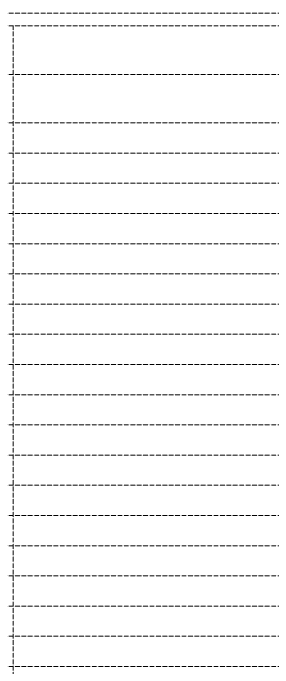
# Model space of a CAD drawing. Header units: millimetres. Extents: x -12680 to 112808, y -16580 to 93550.
# Drawn here: x 41001 to 69397, y 21745 to 93300 of the extents above; entities that cross this region are included whole.
import ezdxf

# ---------------------------------------------------------------- set-up
doc = ezdxf.new("R2010")
doc.units = ezdxf.units.MM
doc.linetypes.add('Grid Line', pattern=[14, 10, -2, 0, -2])
doc.layers.add('TRUC', color=225, linetype='Continuous', lineweight=5)

msp = doc.modelspace()

# ---------------------------------------------------------------- linework, layer by layer
at = {"layer": 'TRUC', "linetype": 'Grid Line', "ltscale": 50}
for p, q in [((-12679, 93300), (107247.8, 93300)), ((-12679, 91900), (107850.5, 91900)), ((41000.5, -11438.8), (41000.5, 91838.4)), ((-12679, 86600), (108517.8, 86600)), ((-12679, 81300), (108517.8, 81300)), ((-12679, 78000), (108517.8, 78000)), ((-12679, 74700), (108517.8, 74700)), ((-12679, 71400), (108517.8, 71400)), ((-12679, 68100), (108517.8, 68100)), ((-12679, 64800), (108517.8, 64800)), ((-12679, 61500), (108517.8, 61500)), ((-12679, 58200), (108517.8, 58200)), ((-12679, 54900), (108517.8, 54900)), ((-12679, 51600), (108517.8, 51600)), ((-12679, 48300), (108517.8, 48300)), ((-12679, 45000), (108517.8, 45000)), ((-12679, 41700), (108517.8, 41700)), ((-12679, 38400), (108517.8, 38400)), ((-12679, 35100), (108517.8, 35100)), ((-12679, 31800), (108517.8, 31800)), ((-12679, 28500), (108517.8, 28500)), ((-12679, 25200), (108517.8, 25200)), ((-12679, 21900), (108517.8, 21900))]:
    msp.add_line(p, q, dxfattribs=at)

doc.saveas('drawing.dxf')
